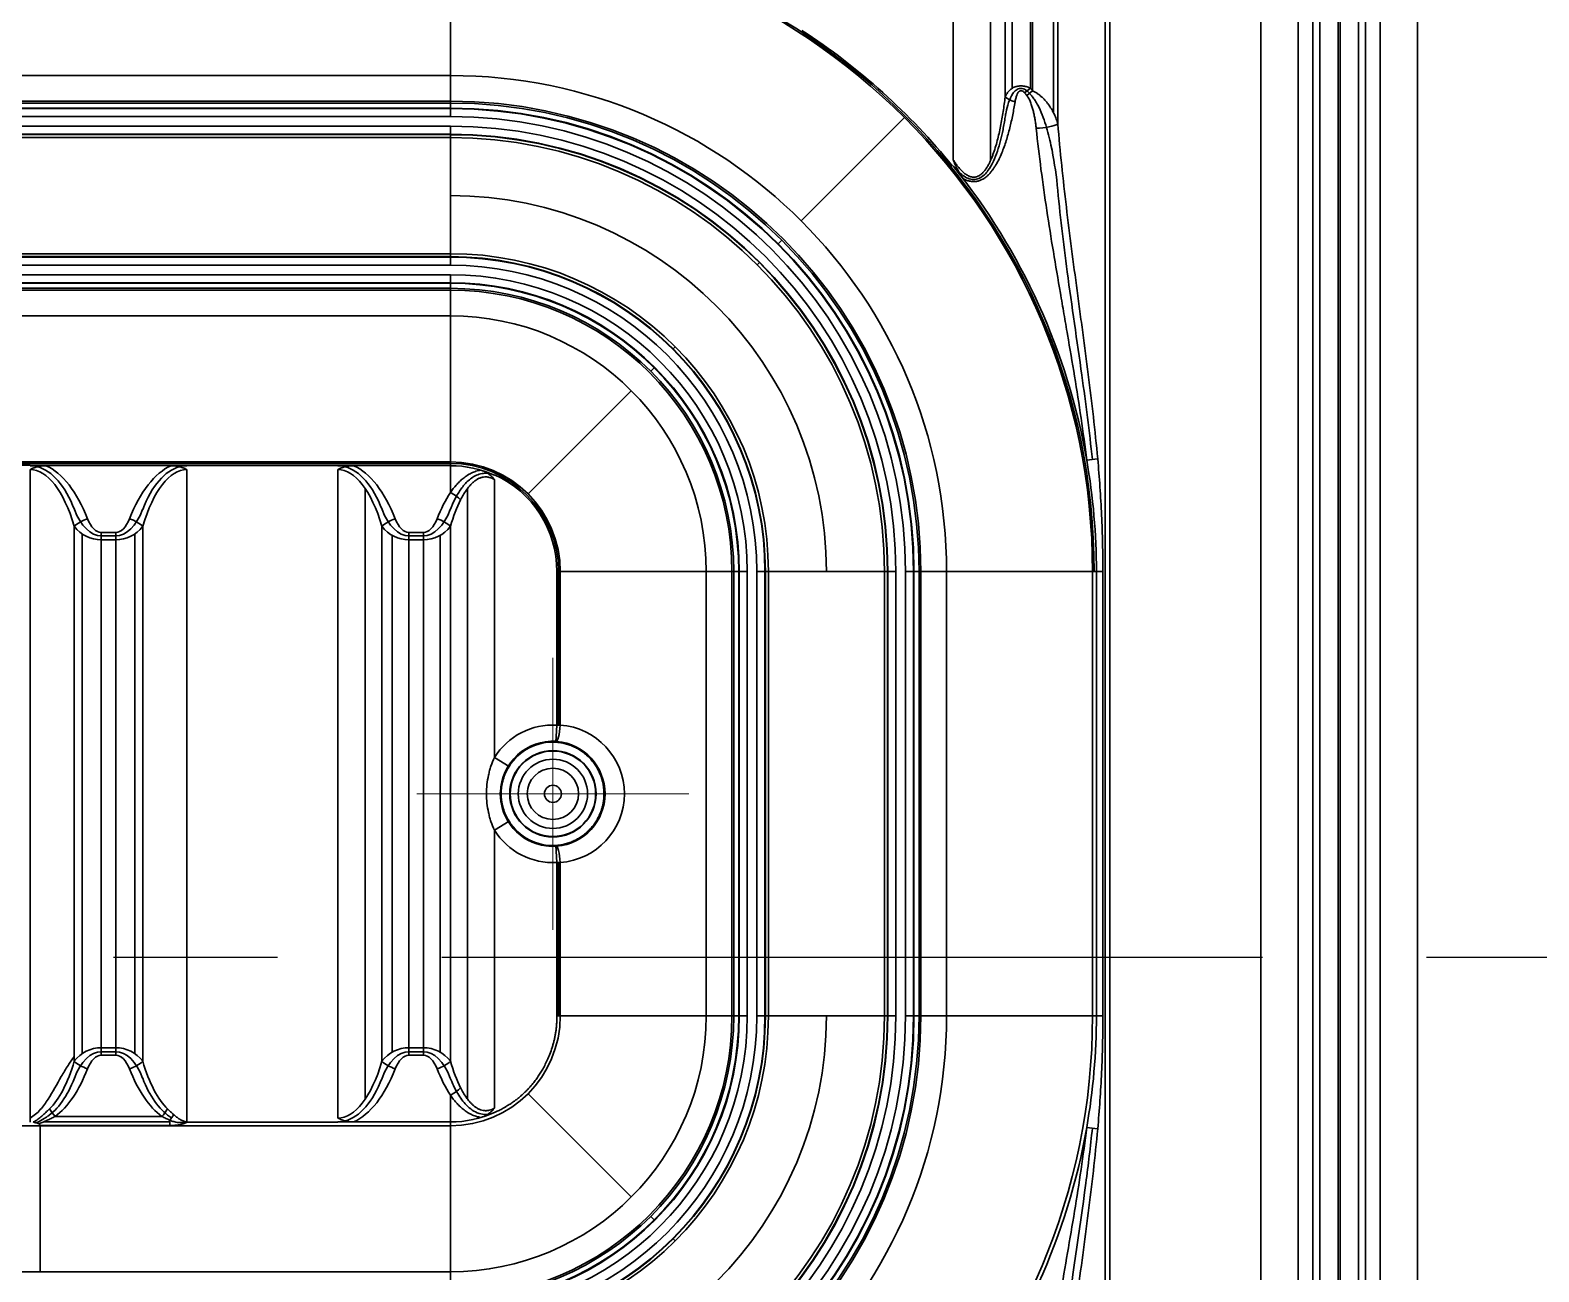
# Model space of a CAD drawing. Header units: millimetres. Extents: x -65 to 964, y 107 to 564.
# Drawn here: x 220 to 308.7, y 355.6 to 428.6 of the extents above; entities that cross this region are included whole.
import ezdxf

# ---------------------------------------------------------------- set-up
doc = ezdxf.new("R2010")
doc.units = ezdxf.units.MM
doc.linetypes.add('CENTER', pattern=[50.8, 31.75, -6.35, 6.35, -6.35])
doc.layers.add('1', color=7, linetype='Continuous', true_color=0xffffff)
doc.layers.add('10', color=7, linetype='Continuous', true_color=0xffffff)

msp = doc.modelspace()

# ---------------------------------------------------------------- linework, layer by layer
at = {"layer": '1', "color": 1, "linetype": 'CENTER', "lineweight": 18}
for p, q in [((250.701, 375.731), (250.701, 391.731)), ((242.701, 383.731), (258.701, 383.731))]:
    msp.add_line(p, q, dxfattribs=at)
at = {"layer": '1', "color": 1, "linetype": 'CENTER', "ltscale": 1.52}
msp.add_line((-64.699, 374.131), (405.301, 374.131), dxfattribs=at)
at = {"layer": '10', "color": 7, "linetype": 'Continuous', "lineweight": 35}
for p, q in [((274.235, 421.019), (274.235, 467.649)), ((276.437, 420.977), (276.437, 467.649)), ((277.292, 424.71), (277.292, 467.649)), ((277.706, 467.649), (277.706, 425.222)), ((278.774, 425.23), (278.774, 467.649)), ((278.908, 467.649), (278.908, 425.069)), ((280.144, 467.649), (280.144, 423.766)), ((280.39, 467.649), (280.39, 423.13)), ((283.169, 321.924), (283.169, 467.649)), ((283.447, 321.924), (283.447, 467.649)), ((292.325, 467.649), (292.325, 321.858)), ((294.527, 325.813), (294.527, 467.649)), ((295.382, 467.649), (295.382, 326.24)), ((295.796, 467.649), (295.796, 326.276)), ((296.864, 326.312), (296.864, 467.649)), ((296.998, 467.649), (296.998, 326.312)), ((298.066, 326.276), (298.066, 467.649)), ((298.48, 467.649), (298.48, 326.24)), ((299.334, 467.649), (299.334, 325.813)), ((301.537, 321.858), (301.537, 467.649)), ((244.671, 434.555), (244.671, 425.971)), ((244.671, 425.971), (95.931, 425.971)), ((244.671, 425.971), (244.671, 424.354)), ((278.437, 424.949), (278.774, 425.23)), ((278.57, 424.79), (278.908, 425.069)), ((95.931, 424.461), (244.671, 424.461)), ((95.931, 424.354), (244.671, 424.354)), ((244.671, 424.058), (95.931, 424.058)), ((244.671, 424.025), (95.931, 424.025)), ((244.671, 424.354), (244.671, 424.058)), ((244.671, 424.058), (244.671, 423.557)), ((95.931, 423.557), (244.671, 423.557)), ((265.3, 417.426), (271.37, 423.496)), ((244.671, 422.995), (95.931, 422.995)), ((95.931, 422.518), (244.671, 422.518)), ((95.931, 422.493), (244.671, 422.493)), ((244.671, 422.319), (95.931, 422.319)), ((244.671, 422.995), (244.671, 422.493)), ((244.671, 422.493), (244.671, 422.319)), ((244.671, 422.319), (244.671, 415.494)), ((264.157, 416.283), (263.947, 416.073)), ((95.931, 415.494), (244.671, 415.494)), ((244.671, 415.32), (95.931, 415.32)), ((244.671, 415.295), (95.931, 415.295)), ((244.671, 415.494), (244.671, 415.32)), ((244.671, 415.32), (244.671, 414.818)), ((95.931, 414.818), (244.671, 414.818)), ((262.841, 414.966), (262.718, 414.843)), ((244.671, 414.256), (95.931, 414.256)), ((95.931, 413.788), (244.671, 413.788)), ((95.931, 413.755), (244.671, 413.755)), ((244.671, 413.459), (173.239, 413.459)), ((244.671, 414.256), (244.671, 413.755)), ((244.671, 413.755), (244.671, 413.459)), ((244.671, 413.459), (244.671, 411.842)), ((173.368, 413.351), (244.671, 413.351)), ((173.437, 411.842), (244.671, 411.842)), ((244.671, 411.842), (244.671, 403.258)), ((257.769, 409.895), (257.892, 410.018)), ((256.453, 408.579), (256.662, 408.788)), ((255.309, 407.435), (249.239, 401.365)), ((244.671, 403.258), (176.73, 403.258)), ((176.73, 403.162), (244.671, 403.162)), ((211.087, 403.064), (219.965, 403.064)), ((219.965, 403.029), (229.179, 403.029)), ((219.965, 403.027), (220.894, 403.027)), ((219.965, 402.797), (219.965, 364.42)), ((228.248, 403.027), (229.177, 403.027)), ((229.177, 364.43), (229.177, 402.797)), ((238.055, 403.029), (244.671, 403.029)), ((238.055, 403.027), (238.984, 403.027)), ((238.055, 402.797), (238.055, 364.666)), ((244.671, 403.258), (244.671, 403.029)), ((244.671, 403.029), (244.671, 401.455)), ((247.267, 402.206), (247.267, 385.87)), ((239.653, 365.761), (239.653, 401.701)), ((245.669, 401.674), (245.669, 365.789)), ((222.558, 368.002), (222.558, 399.461)), ((226.583, 399.461), (226.583, 368.002)), ((240.648, 368.002), (240.648, 399.461)), ((244.673, 399.461), (244.673, 368.002)), ((223.015, 399.023), (223.015, 368.439)), ((224.146, 399.104), (224.146, 398.665)), ((224.146, 399.104), (224.995, 399.104)), ((224.995, 398.896), (224.146, 398.896)), ((224.995, 398.665), (224.146, 398.665)), ((224.146, 398.665), (224.146, 368.798)), ((224.995, 399.104), (224.995, 398.665)), ((224.995, 368.798), (224.995, 398.665)), ((226.126, 368.439), (226.126, 399.023)), ((241.258, 368.536), (241.258, 398.927)), ((242.236, 399.104), (243.085, 399.104)), ((242.236, 399.104), (242.236, 398.665)), ((243.085, 398.896), (242.236, 398.896)), ((242.236, 398.665), (242.236, 368.798)), ((243.085, 398.665), (242.236, 398.665)), ((243.085, 399.104), (243.085, 398.665)), ((243.085, 368.798), (243.085, 398.665)), ((244.063, 398.927), (244.063, 368.536)), ((250.938, 396.796), (250.938, 387.77)), ((250.938, 396.796), (251.132, 396.796)), ((251.036, 396.796), (251.036, 387.77)), ((251.132, 396.796), (259.716, 396.796)), ((251.132, 387.77), (251.132, 396.796)), ((259.716, 396.796), (261.333, 396.796)), ((259.716, 396.796), (259.716, 370.666)), ((261.226, 370.666), (261.226, 396.796)), ((261.333, 396.796), (261.629, 396.796)), ((261.333, 370.666), (261.333, 396.796)), ((261.629, 396.796), (262.13, 396.796)), ((261.629, 396.796), (261.629, 370.666)), ((261.662, 396.796), (261.662, 370.666)), ((262.13, 370.666), (262.13, 396.796)), ((262.693, 396.796), (262.693, 370.666)), ((262.693, 396.796), (263.194, 396.796)), ((263.169, 370.666), (263.169, 396.796)), ((263.194, 396.796), (263.368, 396.796)), ((263.194, 370.666), (263.194, 396.796)), ((263.368, 396.796), (270.193, 396.796)), ((263.368, 396.796), (263.368, 370.666)), ((270.193, 396.796), (270.367, 396.796)), ((270.193, 370.666), (270.193, 396.796)), ((270.367, 396.796), (270.869, 396.796)), ((270.367, 396.796), (270.367, 370.666)), ((270.392, 396.796), (270.392, 370.666)), ((270.869, 370.666), (270.869, 396.796)), ((271.431, 396.796), (271.932, 396.796)), ((271.431, 396.796), (271.431, 370.666)), ((271.899, 370.666), (271.899, 396.796)), ((271.932, 370.666), (271.932, 396.796)), ((271.932, 396.796), (272.228, 396.796)), ((272.228, 396.796), (272.228, 370.666)), ((272.228, 396.796), (273.845, 396.796)), ((272.336, 396.796), (272.336, 370.666)), ((273.845, 396.796), (282.429, 396.796)), ((273.845, 370.666), (273.845, 396.796)), ((282.429, 396.796), (282.429, 370.666)), ((282.429, 396.796), (282.658, 396.796)), ((282.658, 370.666), (282.658, 396.796)), ((282.658, 396.796), (283.038, 396.796)), ((283.038, 396.796), (283.038, 370.666)), ((250.938, 387.77), (250.879, 386.768)), ((251.132, 387.77), (250.938, 387.77)), ((248.119, 385.34), (247.267, 385.87)), ((248.119, 382.123), (247.267, 381.592)), ((247.267, 365.257), (247.267, 381.592)), ((250.879, 380.695), (250.938, 379.693)), ((250.938, 379.693), (251.132, 379.693)), ((250.938, 379.693), (250.938, 370.666)), ((251.036, 379.693), (251.036, 370.666)), ((251.132, 370.666), (251.132, 379.693)), ((251.132, 370.666), (250.938, 370.666)), ((259.716, 370.666), (251.132, 370.666)), ((261.333, 370.666), (259.716, 370.666)), ((261.629, 370.666), (261.333, 370.666)), ((262.13, 370.666), (261.629, 370.666)), ((263.194, 370.666), (262.693, 370.666)), ((263.368, 370.666), (263.194, 370.666)), ((270.193, 370.666), (263.368, 370.666)), ((270.367, 370.666), (270.193, 370.666)), ((270.869, 370.666), (270.367, 370.666)), ((271.932, 370.666), (271.431, 370.666)), ((272.228, 370.666), (271.932, 370.666)), ((273.845, 370.666), (272.228, 370.666)), ((282.429, 370.666), (273.845, 370.666)), ((282.658, 370.666), (282.429, 370.666)), ((282.658, 370.666), (283.038, 370.666)), ((224.146, 368.798), (224.146, 368.359)), ((224.995, 368.798), (224.146, 368.798)), ((224.146, 368.567), (224.995, 368.567)), ((224.995, 368.359), (224.146, 368.359)), ((224.995, 368.798), (224.995, 368.359)), ((242.236, 368.798), (243.085, 368.798)), ((242.236, 368.798), (242.236, 368.359)), ((242.236, 368.567), (243.085, 368.567)), ((243.085, 368.359), (242.236, 368.359)), ((243.085, 368.798), (243.085, 368.359)), ((244.671, 366.008), (244.671, 364.434)), ((255.309, 360.028), (249.239, 366.098)), ((221.436, 364.758), (227.705, 364.758)), ((228.167, 364.226), (220.551, 364.226)), ((220.749, 364.434), (228.167, 364.434)), ((227.598, 364.205), (227.666, 364.226)), ((228.167, 364.535), (228.167, 364.226)), ((230.979, 364.205), (244.671, 364.205)), ((244.671, 364.434), (238.053, 364.434)), ((238.984, 364.435), (238.055, 364.435)), ((244.671, 364.434), (244.671, 364.205)), ((244.671, 364.205), (244.671, 355.621)), ((256.662, 358.675), (256.453, 358.884)), ((257.769, 357.568), (257.892, 357.445)), ((244.671, 355.621), (220.551, 355.621)), ((244.671, 355.621), (244.671, 354.004))]:
    msp.add_line(p, q, dxfattribs=at)
for radius in [2.537, 2.512, 2.036, 1.508, 0.502]:
    msp.add_circle((250.701, 383.731), radius, dxfattribs=at)
for centre, radius, start, end in [((244.671, 396.796), 37.855, 0, 90), ((244.671, 396.796), 37.759, 360, 90), ((244.671, 396.796), 37.953, 38.91188, 56.9901), ((244.671, 396.796), 29.175, 0, 90), ((244.671, 396.796), 43.963, 39.54942, 39.81998), ((244.671, 396.796), 44.402, 39.54942, 39.81998), ((244.671, 396.796), 27.665, 0, 90), ((244.671, 396.796), 27.558, 360, 90), ((244.671, 396.796), 27.261, 0, 90), ((244.671, 396.796), 27.229, 0, 90), ((244.671, 396.796), 44.171, 39.20057, 39.47441), ((244.671, 396.796), 26.76, 0, 90), ((244.671, 396.796), 26.198, 0, 90), ((244.671, 396.796), 25.721, 0, 90), ((244.671, 396.796), 25.696, 360, 90), ((244.671, 396.796), 25.522, 360, 90), ((244.671, 396.796), 37.988, 9.93663, 38.90202), ((244.671, 396.796), 37.989, 37.48387, 38.90202), ((244.671, 396.796), 22.11, 0, 90), ((244.671, 396.796), 18.698, 360, 90), ((244.671, 396.796), 18.524, 360, 90), ((244.671, 396.796), 18.499, 0, 90), ((244.671, 396.796), 18.022, 0, 90), ((244.671, 396.796), 17.46, 0, 90), ((244.671, 396.796), 16.991, 0, 90), ((244.671, 396.796), 16.959, 360, 90), ((244.671, 396.796), 16.662, 360, 90), ((244.671, 396.796), 16.555, 0, 90), ((244.671, 396.796), 15.045, 360, 90), ((244.671, 396.796), 6.461, 360, 90), ((244.671, 396.796), 6.365, 0, 90), ((244.671, 396.796), 6.232, 65.45047, 90), ((244.671, 396.796), 6.231, 65.45047, 73.27562), ((244.671, 396.796), 37.988, 360, 9.93663), ((244.671, 396.796), 6.267, 0, 65.45047), ((250.701, 383.731), 4.046, 86.63825, 148.08007), ((250.701, 383.731), 3.092, 86.63825, 178.17796), ((250.701, 383.731), 3.042, 86.63825, 148.08007), ((250.701, 383.731), 3.092, 189.51877, 273.36175), ((250.701, 383.731), 4.046, 211.91993, 273.36175), ((250.701, 383.731), 3.042, 211.91993, 273.36175), ((244.671, 370.666), 16.555, 270, 0), ((244.671, 370.666), 16.991, 270, 0), ((244.671, 370.666), 18.499, 270, 0), ((244.671, 370.666), 22.11, 270, 0), ((244.671, 370.666), 25.721, 270, 0), ((244.671, 370.666), 27.229, 270, 0), ((244.671, 370.666), 27.665, 270, 0), ((244.671, 370.666), 17.46, 270, 0), ((244.671, 370.666), 26.76, 270, 360), ((244.671, 370.666), 18.022, 270, 0), ((244.671, 370.666), 26.198, 270, 0), ((244.671, 370.666), 18.524, 270, 0), ((244.671, 370.666), 25.696, 270, 0), ((244.671, 370.666), 16.959, 270, 0), ((244.671, 370.666), 27.261, 270, 0), ((244.671, 370.666), 27.558, 270, 360), ((244.671, 370.666), 16.662, 270, 0), ((244.671, 370.666), 25.522, 270, 0), ((244.671, 370.666), 18.698, 270, 360), ((244.671, 370.666), 29.175, 270, 0), ((244.671, 370.666), 15.045, 270, 0), ((244.671, 370.666), 6.461, 270, 0), ((244.671, 370.666), 37.759, 270, 360), ((244.671, 370.666), 37.988, 350.06337, 0), ((244.671, 370.666), 6.232, 270, 294.58714), ((244.671, 370.666), 6.231, 286.72438, 294.58714), ((244.671, 370.666), 37.988, 321.10743, 350.06337)]:
    msp.add_arc(centre, radius, start, end, dxfattribs=at)
for centre, major_axis, ratio, start_param, end_param in [((278.213, 424.71), (0.988, -0.154), 0.343691, 3.567238, 4.418408), ((279.468, 423.13), (-0.994, -0.106), 0.243921, 1.185767, 2.730259), ((219.965, 393.946), (0, 8.85), 0.37474, 5.385112, 6.283185), ((219.965, 396.228), (0, 6.8), 0.487733, 5.38361, 6.150892), ((219.965, 394.385), (0, 8.85), 0.487733, 5.385112, 6.066213), ((229.177, 394.385), (0, 8.85), 0.487733, 0.216972, 0.898073), ((229.177, 396.228), (0, 6.8), 0.487733, 0.132278, 0.900066), ((229.177, 393.946), (0, 8.85), 0.37474, 0, 0.898073), ((238.055, 393.946), (0, 8.85), 0.37474, 5.385112, 6.283185), ((238.055, 396.228), (0, 6.8), 0.487733, 5.38361, 6.150892), ((238.055, 394.385), (0, 8.85), 0.487733, 5.385112, 6.066213), ((282.52, 403.427), (-0.993, -0.119), 0.026217, 1.117716, 1.785542), ((247.267, 394.385), (0, 8.85), 0.487733, 0.645316, 0.898073), ((244.671, 401.017), (-0.839, 0.544), 0.378828, 4.183266, 4.953058), ((247.267, 393.946), (0, 8.85), 0.37474, 0.645316, 0.898073), ((224.146, 403.058), (0, 4.162), 0.487733, 2.245974, 3.141593), ((224.995, 403.058), (0, 4.162), 0.487733, 3.141593, 4.036411), ((242.236, 403.058), (0, 4.162), 0.487733, 2.245974, 3.141593), ((243.085, 403.058), (0, 4.162), 0.487733, 3.141593, 4.036411), ((247.267, 396.228), (0, 6.8), 0.487733, 0.879795, 0.900065), ((223.341, 399.461), (0.932, 0.362), 0.413857, 1.411347, 2.387692), ((224.146, 400.777), (0, 2.112), 0.961259, 2.243519, 3.141593), ((224.146, 401.215), (0, 2.112), 0.487733, 2.243519, 3.141593), ((224.995, 401.215), (0, 2.112), 0.487733, 3.141593, 4.039666), ((224.995, 400.777), (0, 2.112), 0.961259, 3.141593, 4.039666), ((225.801, 399.461), (-0.932, 0.362), 0.413857, 3.895494, 4.871838), ((241.431, 399.461), (0.932, 0.362), 0.413857, 1.411347, 2.387692), ((242.236, 400.777), (0, 2.112), 0.961259, 2.243519, 3.141593), ((242.236, 401.215), (0, 2.112), 0.487733, 2.243519, 3.141593), ((243.085, 401.215), (0, 2.112), 0.487733, 3.141593, 4.039666), ((243.085, 400.777), (0, 2.112), 0.961259, 3.141593, 4.039666), ((243.891, 399.461), (-0.932, 0.362), 0.413857, 3.895494, 4.871838), ((250.938, 387.77), (-0.069, -1.003), 0.192539, 0.053359, 1.584094), ((250.853, 383.731), (-4.048, 0), 0.999947, 1.639757, 4.643429), ((250.669, 383.731), (-3.096, 0), 0.999947, 1.656534, 4.626651), ((250.938, 379.693), (-0.069, 1.003), 0.192539, 4.699092, 6.229826), ((224.146, 366.686), (0, 2.112), 0.961259, 0, 0.898073), ((224.146, 364.405), (0, 4.162), 0.487733, 0, 0.895619), ((224.146, 366.247), (0, 2.112), 0.487733, 0, 0.898073), ((224.995, 366.686), (0, 2.112), 0.961259, 5.385112, 6.283185), ((224.995, 364.405), (0, 4.162), 0.487733, 5.388367, 6.283185), ((224.995, 366.247), (0, 2.112), 0.487733, 5.385112, 6.283185), ((242.236, 366.686), (0, 2.112), 0.961259, 0, 0.898073), ((242.236, 364.405), (0, 4.162), 0.487733, 0, 0.895619), ((242.236, 366.247), (0, 2.112), 0.487733, 0, 0.898073), ((243.085, 366.686), (0, 2.112), 0.961259, 5.385112, 6.283185), ((243.085, 364.405), (0, 4.162), 0.487733, 5.388367, 6.283185), ((243.085, 366.247), (0, 2.112), 0.487733, 5.385112, 6.283185), ((219.965, 373.516), (0, 8.85), 0.37474, 3.489567, 4.039666), ((219.965, 373.078), (0, 8.85), 0.487733, 3.489567, 4.039666), ((223.341, 368.002), (-0.932, 0.362), 0.413857, 0.753901, 1.730245), ((225.801, 368.002), (0.932, 0.362), 0.413857, 4.55294, 5.529284), ((229.177, 373.078), (0, 8.85), 0.487733, 2.243519, 2.793618), ((229.177, 373.516), (0, 8.85), 0.37474, 2.243519, 2.793618), ((238.055, 373.516), (0, 8.85), 0.37474, 3.141593, 4.039666), ((238.055, 373.078), (0, 8.85), 0.487733, 3.358565, 4.039666), ((241.431, 368.002), (-0.932, 0.362), 0.413857, 0.753901, 1.730245), ((243.891, 368.002), (0.932, 0.362), 0.413857, 4.55294, 5.529284), ((247.267, 373.078), (0, 8.85), 0.487733, 2.243519, 2.496277), ((247.267, 373.516), (0, 8.85), 0.37474, 2.243519, 2.496277), ((219.965, 371.235), (0, 6.8), 0.487733, 3.45058, 4.041168), ((229.177, 371.235), (0, 6.8), 0.487733, 2.241527, 2.830555), ((238.055, 371.235), (0, 6.8), 0.487733, 3.273871, 4.041168), ((247.267, 371.235), (0, 6.8), 0.487731, 2.241518, 2.255049), ((244.671, 366.446), (0.839, 0.544), 0.378828, 4.47172, 5.241512), ((221.436, 365.197), (-0.597, 0.802), 0.279466, 1.365871, 1.930242), ((227.705, 365.197), (0.597, 0.802), 0.279466, 4.352944, 4.917315), ((228.167, 364.862), (0.571, 0.821), 0.193774, 4.440834, 4.846436), ((282.52, 364.036), (-0.993, 0.119), 0.026217, 4.497643, 5.165469)]:
    msp.add_ellipse(centre, major_axis=major_axis, ratio=ratio, start_param=start_param, end_param=end_param, dxfattribs=at)
for points, knots in [([(277.292, 424.71), (277.316, 424.77), (277.345, 424.828), (277.411, 424.937), (277.448, 424.99), (277.512, 425.063), (277.535, 425.087), (277.584, 425.132), (277.61, 425.154), (277.692, 425.216), (277.751, 425.252), (277.835, 425.288), (277.852, 425.295), (277.886, 425.308), (277.904, 425.314), (277.958, 425.33), (277.995, 425.339), (278.072, 425.353), (278.112, 425.357), (278.192, 425.362), (278.234, 425.362), (278.296, 425.358), (278.317, 425.357), (278.359, 425.352), (278.38, 425.349), (278.422, 425.342), (278.443, 425.338), (278.485, 425.329), (278.506, 425.324), (278.569, 425.308), (278.611, 425.295), (278.693, 425.265), (278.734, 425.248), (278.774, 425.23)], [0, 0, 0, 0, 0.125, 0.125, 0.25, 0.25, 0.3125, 0.3125, 0.375, 0.375, 0.5, 0.5, 0.53125, 0.53125, 0.5625, 0.5625, 0.625, 0.625, 0.6875, 0.6875, 0.75, 0.75, 0.78125, 0.78125, 0.8125, 0.8125, 0.84375, 0.84375, 0.875, 0.875, 0.9375, 0.9375, 1, 1, 1, 1]), ([(277.297, 423.53), (277.312, 423.623), (277.329, 423.716), (277.386, 424.001), (277.433, 424.191), (277.557, 424.561), (277.633, 424.744), (277.796, 424.985), (277.858, 425.058), (278.013, 425.175), (278.106, 425.215), (278.305, 425.219), (278.409, 425.181), (278.587, 425.067), (278.665, 424.993), (278.746, 424.901), (278.756, 424.889), (278.766, 424.877)], [0, 0, 0, 0, 0.104429, 0.104429, 0.324253, 0.324253, 0.544077, 0.544077, 0.653989, 0.653989, 0.763901, 0.763901, 0.873813, 0.873813, 0.983725, 0.983725, 1, 1, 1, 1]), ([(278.437, 424.949), (278.422, 424.967), (278.406, 424.985), (278.372, 425.017), (278.354, 425.031), (278.325, 425.05), (278.315, 425.055), (278.294, 425.065), (278.284, 425.069), (278.262, 425.075), (278.251, 425.077), (278.229, 425.079), (278.218, 425.079), (278.202, 425.077), (278.197, 425.076), (278.186, 425.073), (278.171, 425.069), (278.157, 425.063), (278.138, 425.052), (278.13, 425.047), (278.113, 425.034), (278.105, 425.027), (278.09, 425.013), (278.083, 425.005), (278.069, 424.989), (278.063, 424.981), (278.044, 424.955), (278.033, 424.937), (278.013, 424.901), (278.003, 424.882), (277.986, 424.843), (277.977, 424.823), (277.955, 424.764), (277.942, 424.723), (277.919, 424.641), (277.909, 424.6), (277.891, 424.515), (277.883, 424.473), (277.876, 424.43)], [0, 0, 0, 0, 0.0625, 0.0625, 0.125, 0.125, 0.15625, 0.15625, 0.1875, 0.1875, 0.21875, 0.21875, 0.25, 0.25, 0.265625, 0.265625, 0.28125, 0.3125, 0.3125, 0.34375, 0.34375, 0.375, 0.375, 0.40625, 0.40625, 0.4375, 0.4375, 0.5, 0.5, 0.5625, 0.5625, 0.625, 0.625, 0.75, 0.75, 0.875, 0.875, 1, 1, 1, 1]), ([(278.908, 425.069), (278.96, 425.045), (279.011, 425.018), (279.109, 424.962), (279.156, 424.932), (279.248, 424.868), (279.293, 424.835), (279.358, 424.783), (279.379, 424.765), (279.421, 424.729), (279.442, 424.71), (279.543, 424.617), (279.618, 424.539), (279.723, 424.418), (279.756, 424.376), (279.821, 424.293), (279.852, 424.251), (279.942, 424.122), (279.997, 424.035), (280.098, 423.859), (280.144, 423.769), (280.207, 423.634), (280.227, 423.589), (280.265, 423.498), (280.283, 423.452), (280.334, 423.314), (280.364, 423.222), (280.39, 423.13)], [0, 0, 0, 0, 0.0625, 0.0625, 0.125, 0.125, 0.1875, 0.1875, 0.21875, 0.21875, 0.25, 0.25, 0.375, 0.375, 0.4375, 0.4375, 0.5, 0.5, 0.625, 0.625, 0.75, 0.75, 0.8125, 0.8125, 0.875, 0.875, 1, 1, 1, 1]), ([(274.235, 421.019), (274.275, 420.954), (274.317, 420.891), (274.404, 420.765), (274.448, 420.703), (274.541, 420.583), (274.59, 420.524), (274.666, 420.439), (274.692, 420.411), (274.745, 420.356), (274.772, 420.33), (274.855, 420.253), (274.913, 420.205), (275.005, 420.141), (275.037, 420.121), (275.086, 420.093), (275.103, 420.084), (275.136, 420.068), (275.153, 420.06), (275.204, 420.039), (275.238, 420.027), (275.291, 420.013), (275.309, 420.009), (275.345, 420.002), (275.363, 419.999), (275.417, 419.994), (275.47, 419.993), (275.523, 419.999), (275.558, 420.005), (275.575, 420.009), (275.61, 420.018), (275.627, 420.023), (275.66, 420.034), (275.677, 420.041), (275.725, 420.062), (275.756, 420.078), (275.815, 420.115), (275.844, 420.135), (275.885, 420.167), (275.898, 420.178), (275.925, 420.201), (275.938, 420.213), (276.002, 420.274), (276.048, 420.327), (276.134, 420.437), (276.174, 420.494), (276.25, 420.613), (276.285, 420.674), (276.335, 420.768), (276.352, 420.799), (276.384, 420.863), (276.399, 420.896), (276.444, 420.993), (276.473, 421.058), (276.527, 421.19), (276.553, 421.257), (276.627, 421.457), (276.673, 421.593), (276.757, 421.866), (276.795, 422.004), (276.868, 422.282), (276.902, 422.422), (276.966, 422.704), (276.996, 422.845), (277.052, 423.13), (277.079, 423.272), (277.128, 423.558), (277.152, 423.702), (277.218, 424.133), (277.257, 424.421), (277.292, 424.71)], [0, 0, 0, 0, 0.03125, 0.03125, 0.0625, 0.0625, 0.09375, 0.09375, 0.109375, 0.109375, 0.125, 0.125, 0.15625, 0.15625, 0.171875, 0.171875, 0.179688, 0.179688, 0.1875, 0.1875, 0.203125, 0.203125, 0.210938, 0.210938, 0.21875, 0.21875, 0.234375, 0.242188, 0.242188, 0.25, 0.25, 0.257813, 0.257813, 0.265625, 0.265625, 0.28125, 0.28125, 0.296875, 0.296875, 0.304688, 0.304688, 0.3125, 0.3125, 0.34375, 0.34375, 0.375, 0.375, 0.40625, 0.40625, 0.421875, 0.421875, 0.4375, 0.4375, 0.46875, 0.46875, 0.5, 0.5, 0.5625, 0.5625, 0.625, 0.625, 0.6875, 0.6875, 0.75, 0.75, 0.8125, 0.8125, 0.875, 0.875, 1, 1, 1, 1]), ([(277.876, 424.43), (277.834, 424.17), (277.788, 423.911), (277.685, 423.397), (277.629, 423.143), (277.503, 422.638), (277.433, 422.388), (277.317, 422.019), (277.276, 421.897), (277.189, 421.654), (277.142, 421.534), (277.044, 421.296), (276.992, 421.178), (276.879, 420.947), (276.819, 420.832), (276.736, 420.693), (276.719, 420.665), (276.685, 420.609), (276.667, 420.582), (276.613, 420.5), (276.576, 420.447), (276.498, 420.344), (276.458, 420.294), (276.373, 420.197), (276.329, 420.151), (276.236, 420.062), (276.188, 420.02), (276.11, 419.962), (276.084, 419.943), (276.03, 419.907), (276.002, 419.89), (275.917, 419.843), (275.859, 419.815), (275.766, 419.782), (275.734, 419.772), (275.671, 419.756), (275.574, 419.736), (275.475, 419.731), (275.391, 419.734), (275.374, 419.735), (275.34, 419.738), (275.323, 419.74), (275.272, 419.747), (275.239, 419.753), (275.138, 419.776), (275.072, 419.797), (274.991, 419.829), (274.975, 419.836), (274.942, 419.85), (274.894, 419.872), (274.847, 419.897), (274.816, 419.914)], [0, 0, 0, 0, 0.125, 0.125, 0.25, 0.25, 0.375, 0.375, 0.4375, 0.4375, 0.5, 0.5, 0.5625, 0.5625, 0.625, 0.625, 0.640625, 0.640625, 0.65625, 0.65625, 0.6875, 0.6875, 0.71875, 0.71875, 0.75, 0.75, 0.78125, 0.78125, 0.796875, 0.796875, 0.8125, 0.8125, 0.84375, 0.84375, 0.859375, 0.859375, 0.875, 0.90625, 0.90625, 0.914063, 0.914063, 0.921875, 0.921875, 0.9375, 0.9375, 0.96875, 0.96875, 0.976562, 0.976562, 0.984375, 1, 1, 1, 1]), ([(279.118, 422.865), (279.11, 422.948), (279.1, 423.031), (279.078, 423.196), (279.066, 423.279), (279.039, 423.444), (279.024, 423.526), (278.991, 423.69), (278.973, 423.771), (278.934, 423.934), (278.912, 424.015), (278.864, 424.176), (278.838, 424.256), (278.793, 424.376), (278.777, 424.415), (278.744, 424.494), (278.726, 424.533), (278.687, 424.61), (278.667, 424.647), (278.633, 424.702), (278.621, 424.72), (278.597, 424.755), (278.584, 424.773), (278.57, 424.79)], [0, 0, 0, 0, 0.125, 0.125, 0.25, 0.25, 0.375, 0.375, 0.5, 0.5, 0.625, 0.625, 0.75, 0.75, 0.8125, 0.8125, 0.875, 0.875, 0.9375, 0.9375, 0.96875, 0.96875, 1, 1, 1, 1]), ([(278.9, 424.714), (278.957, 424.645), (279.009, 424.572), (279.114, 424.41), (279.166, 424.319), (279.312, 424.042), (279.396, 423.851), (279.548, 423.461), (279.616, 423.265), (279.801, 422.674), (279.901, 422.275), (280.155, 421.102), (280.27, 420.32), (280.356, 419.532)], [0, 0, 0, 0, 0.047923, 0.047923, 0.104972, 0.104972, 0.219069, 0.219069, 0.333167, 0.333167, 0.561362, 0.561362, 1, 1, 1, 1]), ([(277.297, 423.53), (277.259, 423.281), (277.216, 423.034), (277.08, 422.359), (276.976, 421.937), (276.768, 421.323), (276.69, 421.121), (276.509, 420.734), (276.406, 420.547), (276.216, 420.292), (276.148, 420.212), (275.994, 420.068), (275.909, 420.004), (275.723, 419.907), (275.62, 419.874), (275.405, 419.854), (275.293, 419.867), (274.97, 419.966), (274.774, 420.103), (274.594, 420.266), (274.585, 420.274), (274.576, 420.282)], [0, 0, 0, 0, 0.140041, 0.140041, 0.383945, 0.383945, 0.505897, 0.505897, 0.627849, 0.627849, 0.688825, 0.688825, 0.749801, 0.749801, 0.810777, 0.810777, 0.871753, 0.871753, 0.993705, 0.993705, 1, 1, 1, 1]), ([(282.089, 403.352), (281.99, 404.178), (281.878, 405.001), (281.637, 406.645), (281.507, 407.465), (281.239, 409.102), (281.1, 409.919), (280.925, 410.939), (280.89, 411.143), (280.819, 411.551), (280.784, 411.755), (280.678, 412.366), (280.608, 412.773), (280.398, 413.993), (280.26, 414.804), (279.993, 416.423), (279.863, 417.23), (279.62, 418.844), (279.505, 419.649), (279.295, 421.258), (279.2, 422.062), (279.118, 422.865)], [0, 0, 0, 0, 0.125, 0.125, 0.25, 0.25, 0.375, 0.375, 0.40625, 0.40625, 0.4375, 0.4375, 0.5, 0.5, 0.625, 0.625, 0.75, 0.75, 0.875, 0.875, 1, 1, 1, 1]), ([(280.39, 423.13), (280.456, 422.315), (280.533, 421.499), (280.702, 419.868), (280.794, 419.052), (280.989, 417.417), (281.092, 416.6), (281.304, 414.962), (281.413, 414.142), (281.579, 412.911), (281.634, 412.5), (281.745, 411.678), (281.8, 411.267), (281.965, 410.033), (282.074, 409.21), (282.283, 407.561), (282.384, 406.736), (282.572, 405.083), (282.658, 404.256), (282.735, 403.427)], [0, 0, 0, 0, 0.125, 0.125, 0.25, 0.25, 0.375, 0.375, 0.5, 0.5, 0.5625, 0.5625, 0.625, 0.625, 0.75, 0.75, 0.875, 0.875, 1, 1, 1, 1]), ([(274.816, 419.914), (274.752, 419.997), (274.694, 420.084), (274.586, 420.262), (274.536, 420.353), (274.441, 420.54), (274.397, 420.634), (274.334, 420.778), (274.313, 420.826), (274.283, 420.898), (274.273, 420.922), (274.254, 420.971), (274.244, 420.995), (274.235, 421.019)], [0, 0, 0, 0, 0.25, 0.25, 0.5, 0.5, 0.75, 0.75, 0.875, 0.875, 0.9375, 0.9375, 1, 1, 1, 1]), ([(282.422, 403.389), (282.249, 405.047), (282.031, 406.697), (281.517, 410.378), (281.214, 412.407), (280.714, 416.134), (280.507, 417.833), (280.358, 419.532)], [0, 0, 0, 0, 0.304585, 0.304585, 0.682106, 0.682106, 1, 1, 1, 1]), ([(219.965, 402.797), (219.969, 402.799), (219.973, 402.801), (219.982, 402.806), (219.996, 402.813), (220.027, 402.83), (220.091, 402.861), (220.147, 402.884), (220.204, 402.906), (220.223, 402.913), (220.261, 402.927), (220.319, 402.946), (220.377, 402.962), (220.494, 402.99), (220.573, 403.004), (220.732, 403.023), (220.813, 403.027), (220.894, 403.027)], [0, 0, 0, 0, 0.015625, 0.015625, 0.03125, 0.0625, 0.125, 0.25, 0.25, 0.3125, 0.3125, 0.375, 0.5, 0.5, 0.75, 0.75, 1, 1, 1, 1]), ([(228.248, 403.027), (228.329, 403.027), (228.409, 403.023), (228.568, 403.004), (228.647, 402.99), (228.764, 402.962), (228.822, 402.946), (228.88, 402.927), (228.918, 402.913), (228.937, 402.906), (228.994, 402.884), (229.05, 402.861), (229.114, 402.83), (229.146, 402.813), (229.159, 402.806), (229.168, 402.801), (229.172, 402.799), (229.177, 402.797)], [0, 0, 0, 0, 0.25, 0.25, 0.5, 0.5, 0.625, 0.6875, 0.6875, 0.75, 0.75, 0.875, 0.9375, 0.96875, 0.984375, 0.984375, 1, 1, 1, 1]), ([(238.055, 402.797), (238.059, 402.799), (238.063, 402.801), (238.072, 402.806), (238.086, 402.813), (238.117, 402.83), (238.181, 402.861), (238.237, 402.884), (238.294, 402.906), (238.313, 402.913), (238.351, 402.927), (238.409, 402.946), (238.467, 402.962), (238.584, 402.99), (238.663, 403.004), (238.822, 403.023), (238.903, 403.027), (238.984, 403.027)], [0, 0, 0, 0, 0.015625, 0.015625, 0.03125, 0.0625, 0.125, 0.25, 0.25, 0.3125, 0.3125, 0.375, 0.5, 0.5, 0.75, 0.75, 1, 1, 1, 1]), ([(244.671, 401.455), (244.779, 401.607), (244.895, 401.753), (245.082, 401.96), (245.146, 402.027), (245.28, 402.155), (245.35, 402.217), (245.496, 402.336), (245.572, 402.392), (245.672, 402.457), (245.693, 402.47), (245.734, 402.495), (245.755, 402.508), (245.818, 402.544), (245.86, 402.566), (245.991, 402.63), (246.081, 402.667), (246.221, 402.712), (246.269, 402.725), (246.365, 402.748), (246.414, 402.757), (246.464, 402.764)], [0, 0, 0, 0, 0.25, 0.25, 0.375, 0.375, 0.5, 0.5, 0.625, 0.625, 0.65625, 0.65625, 0.6875, 0.6875, 0.75, 0.75, 0.875, 0.875, 0.9375, 0.9375, 1, 1, 1, 1]), ([(246.464, 402.764), (246.544, 402.74), (246.621, 402.71), (246.732, 402.656), (246.769, 402.636), (246.84, 402.594), (246.875, 402.571), (246.977, 402.499), (247.041, 402.446), (247.13, 402.361), (247.173, 402.316), (247.221, 402.262), (247.241, 402.238), (247.254, 402.222), (247.26, 402.214), (247.267, 402.206)], [0, 0, 0, 0, 0.25, 0.25, 0.375, 0.375, 0.5, 0.5, 0.75, 0.75, 0.875, 0.9375, 0.96875, 0.96875, 1, 1, 1, 1]), ([(282.735, 403.427), (282.786, 402.876), (282.83, 402.324), (282.906, 401.22), (282.938, 400.668), (282.988, 399.562), (283.007, 399.009), (283.032, 397.903), (283.038, 397.35), (283.038, 396.796)], [0, 0, 0, 0, 0.25, 0.25, 0.5, 0.5, 0.75, 0.75, 1, 1, 1, 1]), ([(246.87, 402.574), (246.757, 402.587), (246.642, 402.584), (246.419, 402.547), (246.309, 402.512), (246.104, 402.42), (246.009, 402.364), (245.829, 402.237), (245.744, 402.165), (245.588, 402.015), (245.515, 401.935), (245.309, 401.687), (245.188, 401.507), (244.973, 401.138), (244.878, 400.948), (244.765, 400.691), (244.737, 400.626), (244.711, 400.561)], [0, 0, 0, 0, 0.101127, 0.101127, 0.20488, 0.20488, 0.308633, 0.308633, 0.412386, 0.412386, 0.516139, 0.516139, 0.723645, 0.723645, 0.931151, 0.931151, 1, 1, 1, 1]), ([(247.267, 402.206), (247.242, 402.221), (247.217, 402.236), (247.166, 402.263), (247.14, 402.275), (247.061, 402.31), (247.007, 402.328), (246.923, 402.348), (246.895, 402.353), (246.838, 402.361), (246.809, 402.364), (246.723, 402.367), (246.667, 402.364), (246.584, 402.351), (246.556, 402.345), (246.502, 402.331), (246.474, 402.323), (246.421, 402.305), (246.395, 402.295), (246.343, 402.272), (246.318, 402.26), (246.245, 402.221), (246.198, 402.192), (246.107, 402.13), (246.064, 402.096), (245.98, 402.024), (245.94, 401.986), (245.864, 401.909), (245.827, 401.869), (245.722, 401.747), (245.657, 401.661), (245.536, 401.485), (245.479, 401.395), (245.371, 401.209), (245.32, 401.114), (245.272, 401.017)], [0, 0, 0, 0, 0.03125, 0.03125, 0.0625, 0.0625, 0.125, 0.125, 0.15625, 0.15625, 0.1875, 0.1875, 0.25, 0.25, 0.28125, 0.28125, 0.3125, 0.3125, 0.34375, 0.34375, 0.375, 0.375, 0.4375, 0.4375, 0.5, 0.5, 0.5625, 0.5625, 0.625, 0.625, 0.75, 0.75, 0.875, 0.875, 1, 1, 1, 1]), ([(250.879, 380.695), (250.973, 380.701), (251.159, 380.724), (251.432, 380.782), (251.611, 380.838), (251.743, 380.886), (251.787, 380.903), (251.875, 380.94), (251.918, 380.959), (252.045, 381.019), (252.211, 381.107), (252.446, 381.261), (252.594, 381.379), (252.701, 381.473), (252.737, 381.505), (252.805, 381.571), (252.839, 381.605), (252.937, 381.709), (253.06, 381.852), (253.17, 382.007), (253.273, 382.168), (253.321, 382.251), (253.41, 382.423), (253.49, 382.598), (253.584, 382.869), (253.629, 383.055), (253.657, 383.198), (253.665, 383.245), (253.679, 383.342), (253.685, 383.39), (253.699, 383.535), (253.704, 383.632), (253.704, 383.827), (253.699, 383.924), (253.681, 384.116), (253.654, 384.306), (253.609, 384.493), (253.575, 384.609), (253.568, 384.632), (253.553, 384.678), (253.545, 384.701), (253.522, 384.77), (253.505, 384.815), (253.451, 384.949), (253.372, 385.124), (253.277, 385.289), (253.2, 385.41), (253.16, 385.469), (253.118, 385.527), (253.089, 385.566), (253.074, 385.585), (253.001, 385.68), (252.876, 385.824), (252.673, 386.021), (252.525, 386.139), (252.429, 386.209), (252.41, 386.222), (252.371, 386.25), (252.351, 386.263), (252.291, 386.302), (252.251, 386.327), (252.13, 386.399), (251.964, 386.487), (251.791, 386.559), (251.616, 386.623), (251.526, 386.652), (251.344, 386.7), (251.16, 386.739), (250.973, 386.761), (250.879, 386.768)], [0, 0, 0, 0, 0.03125, 0.0625, 0.09375, 0.09375, 0.109375, 0.109375, 0.125, 0.125, 0.15625, 0.1875, 0.21875, 0.21875, 0.234375, 0.234375, 0.25, 0.25, 0.28125, 0.3125, 0.3125, 0.34375, 0.34375, 0.375, 0.40625, 0.4375, 0.4375, 0.453125, 0.453125, 0.46875, 0.46875, 0.5, 0.5, 0.53125, 0.53125, 0.5625, 0.59375, 0.59375, 0.601563, 0.601563, 0.609375, 0.609375, 0.625, 0.625, 0.65625, 0.6875, 0.6875, 0.703125, 0.710938, 0.710938, 0.71875, 0.71875, 0.75, 0.78125, 0.8125, 0.8125, 0.820313, 0.820313, 0.828125, 0.828125, 0.84375, 0.84375, 0.875, 0.90625, 0.90625, 0.9375, 0.9375, 0.96875, 1, 1, 1, 1]), ([(247.267, 385.87), (247.187, 385.704), (247.118, 385.533), (247.03, 385.272), (247.003, 385.184), (246.954, 385.007), (246.932, 384.918), (246.873, 384.647), (246.844, 384.465), (246.805, 384.1), (246.796, 383.916), (246.796, 383.547), (246.805, 383.363), (246.844, 382.998), (246.873, 382.816), (246.932, 382.545), (246.954, 382.456), (247.003, 382.278), (247.03, 382.191), (247.118, 381.93), (247.187, 381.759), (247.267, 381.592)], [0, 0, 0, 0, 0.125, 0.125, 0.1875, 0.1875, 0.25, 0.25, 0.375, 0.375, 0.5, 0.5, 0.625, 0.625, 0.75, 0.75, 0.8125, 0.8125, 0.875, 0.875, 1, 1, 1, 1]), ([(248.119, 385.34), (248.043, 385.219), (247.977, 385.094), (247.863, 384.837), (247.814, 384.705), (247.755, 384.5), (247.738, 384.431), (247.708, 384.293), (247.696, 384.224), (247.666, 384.015), (247.656, 383.874), (247.656, 383.589), (247.666, 383.448), (247.696, 383.239), (247.708, 383.17), (247.738, 383.032), (247.755, 382.963), (247.814, 382.758), (247.863, 382.626), (247.977, 382.368), (248.043, 382.244), (248.119, 382.123)], [0, 0, 0, 0, 0.125, 0.125, 0.25, 0.25, 0.3125, 0.3125, 0.375, 0.375, 0.5, 0.5, 0.625, 0.625, 0.6875, 0.6875, 0.75, 0.75, 0.875, 0.875, 1, 1, 1, 1]), ([(247.65, 383.22), (247.643, 383.265), (247.636, 383.31), (247.614, 383.496), (247.606, 383.638), (247.609, 383.798), (247.609, 383.814), (247.609, 383.83)], [0, 0, 0, 0, 0.222339, 0.222339, 0.921526, 0.921526, 1, 1, 1, 1]), ([(250.938, 370.666), (250.938, 370.652), (250.938, 370.622), (250.937, 370.572), (250.936, 370.515), (250.934, 370.45), (250.931, 370.377), (250.927, 370.296), (250.921, 370.208), (250.913, 370.112), (250.903, 370.008), (250.891, 369.897), (250.871, 369.747), (250.841, 369.562), (250.799, 369.346), (250.749, 369.134), (250.673, 368.854), (250.564, 368.523), (250.416, 368.156), (250.263, 367.834), (250.112, 367.555), (249.958, 367.298), (249.797, 367.055), (249.619, 366.814), (249.454, 366.609), (249.305, 366.44), (249.179, 366.305), (249.052, 366.179), (248.926, 366.06), (248.794, 365.943), (248.649, 365.822), (248.481, 365.692), (248.289, 365.556), (248.1, 365.433), (247.927, 365.329), (247.784, 365.248), (247.654, 365.178), (247.537, 365.119), (247.435, 365.069), (247.347, 365.029), (247.293, 365.004), (247.269, 364.994)], [0, 0, 0, 0, 0.005856, 0.012799, 0.020829, 0.029946, 0.04015, 0.051442, 0.06382, 0.077286, 0.091839, 0.107479, 0.124207, 0.155283, 0.186091, 0.216631, 0.246903, 0.307566, 0.362819, 0.412665, 0.457105, 0.496142, 0.537992, 0.579848, 0.62171, 0.648378, 0.674232, 0.699269, 0.723489, 0.74689, 0.7732, 0.802838, 0.835797, 0.872066, 0.897453, 0.920463, 0.941102, 0.959373, 0.975277, 0.988819, 1, 1, 1, 1]), ([(283.038, 370.666), (283.038, 370.39), (283.037, 370.113), (283.03, 369.559), (283.026, 369.283), (283.007, 368.453), (282.988, 367.9), (282.938, 366.794), (282.906, 366.242), (282.83, 365.138), (282.786, 364.587), (282.735, 364.036)], [0, 0, 0, 0, 0.125, 0.125, 0.25, 0.25, 0.5, 0.5, 0.75, 0.75, 1, 1, 1, 1]), ([(222.558, 368.282), (222.427, 368.113), (222.306, 367.936), (222.052, 367.541), (221.921, 367.321), (221.537, 366.657), (221.293, 366.206), (220.878, 365.561), (220.731, 365.352), (220.474, 365.061), (220.382, 364.968), (220.185, 364.803), (220.077, 364.729), (219.965, 364.666)], [0, 0, 0, 0, 0.143805, 0.143805, 0.315044, 0.315044, 0.657522, 0.657522, 0.828761, 0.828761, 0.914381, 0.914381, 1, 1, 1, 1]), ([(244.697, 366.937), (244.72, 366.878), (244.745, 366.82), (244.88, 366.505), (245.007, 366.253), (245.313, 365.766), (245.487, 365.537), (245.81, 365.239), (245.926, 365.15), (246.182, 365), (246.322, 364.941), (246.601, 364.881), (246.736, 364.873), (246.87, 364.889)], [0, 0, 0, 0, 0.061916, 0.061916, 0.335041, 0.335041, 0.608166, 0.608166, 0.744728, 0.744728, 0.88129, 0.88129, 1, 1, 1, 1]), ([(245.272, 366.446), (245.32, 366.349), (245.371, 366.253), (245.48, 366.066), (245.537, 365.975), (245.66, 365.798), (245.725, 365.712), (245.831, 365.59), (245.867, 365.55), (245.944, 365.473), (245.983, 365.436), (246.067, 365.364), (246.11, 365.331), (246.201, 365.269), (246.247, 365.24), (246.321, 365.202), (246.346, 365.19), (246.397, 365.167), (246.423, 365.157), (246.502, 365.13), (246.556, 365.116), (246.64, 365.103), (246.668, 365.1), (246.725, 365.097), (246.753, 365.097), (246.811, 365.099), (246.839, 365.102), (246.896, 365.11), (246.924, 365.115), (247.007, 365.135), (247.061, 365.153), (247.14, 365.187), (247.166, 365.2), (247.217, 365.227), (247.242, 365.242), (247.267, 365.257)], [0, 0, 0, 0, 0.125, 0.125, 0.25, 0.25, 0.375, 0.375, 0.4375, 0.4375, 0.5, 0.5, 0.5625, 0.5625, 0.625, 0.625, 0.65625, 0.65625, 0.6875, 0.6875, 0.75, 0.75, 0.78125, 0.78125, 0.8125, 0.8125, 0.84375, 0.84375, 0.875, 0.875, 0.9375, 0.9375, 0.96875, 0.96875, 1, 1, 1, 1]), ([(246.464, 364.699), (246.415, 364.706), (246.366, 364.715), (246.27, 364.737), (246.222, 364.751), (246.083, 364.795), (245.993, 364.832), (245.863, 364.895), (245.821, 364.917), (245.758, 364.953), (245.737, 364.965), (245.696, 364.99), (245.676, 365.003), (245.576, 365.068), (245.5, 365.124), (245.354, 365.242), (245.284, 365.304), (245.149, 365.433), (245.084, 365.5), (244.99, 365.604), (244.959, 365.64), (244.899, 365.711), (244.869, 365.747), (244.781, 365.857), (244.725, 365.932), (244.671, 366.008)], [0, 0, 0, 0, 0.0625, 0.0625, 0.125, 0.125, 0.25, 0.25, 0.3125, 0.3125, 0.34375, 0.34375, 0.375, 0.375, 0.5, 0.5, 0.625, 0.625, 0.75, 0.75, 0.8125, 0.8125, 0.875, 0.875, 1, 1, 1, 1]), ([(220.147, 364.435), (220.171, 364.444), (220.195, 364.455), (220.241, 364.478), (220.263, 364.49), (220.33, 364.53), (220.372, 364.559), (220.455, 364.62), (220.496, 364.652), (220.575, 364.717), (220.614, 364.75), (220.729, 364.85), (220.804, 364.919), (220.951, 365.057), (221.023, 365.127), (221.095, 365.197)], [0, 0, 0, 0, 0.0625, 0.0625, 0.125, 0.125, 0.25, 0.25, 0.375, 0.375, 0.5, 0.5, 0.75, 0.75, 1, 1, 1, 1]), ([(220.973, 364.757), (220.909, 364.715), (220.844, 364.674), (220.651, 364.553), (220.519, 364.474), (220.36, 364.401), (220.339, 364.391), (220.317, 364.383)], [0, 0, 0, 0, 0.3091, 0.3091, 0.909983, 0.909983, 1, 1, 1, 1]), ([(221.436, 364.758), (221.36, 364.72), (221.283, 364.682), (221.128, 364.607), (221.05, 364.57), (220.893, 364.497), (220.814, 364.462), (220.693, 364.411), (220.653, 364.394), (220.572, 364.362), (220.531, 364.346), (220.49, 364.332)], [0, 0, 0, 0, 0.25, 0.25, 0.5, 0.5, 0.75, 0.75, 0.875, 0.875, 1, 1, 1, 1]), ([(228.167, 364.535), (228.089, 364.571), (228.011, 364.608), (227.858, 364.683), (227.781, 364.721), (227.705, 364.758)], [0, 0, 0, 0, 0.5, 0.5, 1, 1, 1, 1]), ([(228.046, 365.197), (228.104, 365.141), (228.162, 365.085), (228.28, 364.973), (228.34, 364.917), (228.401, 364.862)], [0, 0, 0, 0, 0.5, 0.5, 1, 1, 1, 1]), ([(228.401, 364.862), (228.456, 364.812), (228.513, 364.765), (228.603, 364.698), (228.634, 364.677), (228.696, 364.635), (228.728, 364.615), (228.792, 364.577), (228.825, 364.559), (228.892, 364.525), (228.926, 364.509), (228.978, 364.487), (228.995, 364.48), (229.031, 364.467), (229.049, 364.46), (229.085, 364.45), (229.104, 364.446), (229.141, 364.44), (229.16, 364.439), (229.179, 364.439)], [0, 0, 0, 0, 0.25, 0.25, 0.375, 0.375, 0.5, 0.5, 0.625, 0.625, 0.75, 0.75, 0.8125, 0.8125, 0.875, 0.875, 0.9375, 0.9375, 1, 1, 1, 1]), ([(238.984, 364.435), (238.903, 364.435), (238.822, 364.44), (238.663, 364.458), (238.584, 364.472), (238.467, 364.501), (238.409, 364.517), (238.351, 364.536), (238.313, 364.549), (238.294, 364.556), (238.237, 364.578), (238.181, 364.602), (238.117, 364.633), (238.086, 364.649), (238.072, 364.657), (238.063, 364.661), (238.059, 364.664), (238.055, 364.666)], [0, 0, 0, 0, 0.25, 0.25, 0.5, 0.5, 0.625, 0.6875, 0.6875, 0.75, 0.75, 0.875, 0.9375, 0.96875, 0.984375, 0.984375, 1, 1, 1, 1]), ([(247.267, 365.257), (247.264, 365.253), (247.26, 365.249), (247.254, 365.241), (247.244, 365.229), (247.221, 365.201), (247.173, 365.146), (247.101, 365.072), (247.024, 365.003), (246.975, 364.964), (246.942, 364.939), (246.925, 364.927), (246.84, 364.867), (246.769, 364.825), (246.621, 364.753), (246.544, 364.723), (246.464, 364.699)], [0, 0, 0, 0, 0.015625, 0.015625, 0.03125, 0.0625, 0.125, 0.25, 0.375, 0.4375, 0.4375, 0.5, 0.5, 0.75, 0.75, 1, 1, 1, 1]), ([(229.179, 364.432), (229.157, 364.432), (229.136, 364.432), (229.103, 364.428), (229.093, 364.427), (229.071, 364.424), (229.061, 364.422), (229.029, 364.416), (229.007, 364.411), (228.964, 364.405), (228.943, 364.402), (228.878, 364.395), (228.835, 364.394), (228.748, 364.396), (228.705, 364.399), (228.619, 364.408), (228.577, 364.415), (228.493, 364.432), (228.451, 364.442), (228.327, 364.475), (228.246, 364.503), (228.167, 364.535)], [0, 0, 0, 0, 0.0625, 0.0625, 0.09375, 0.09375, 0.125, 0.125, 0.1875, 0.1875, 0.25, 0.25, 0.375, 0.375, 0.5, 0.5, 0.625, 0.625, 0.75, 0.75, 1, 1, 1, 1]), ([(229.177, 364.406), (229.171, 364.406), (229.166, 364.405), (229.155, 364.403), (229.15, 364.401), (229.135, 364.395), (229.125, 364.391), (229.106, 364.382), (229.096, 364.377), (229.076, 364.368), (229.066, 364.364), (229.037, 364.351), (229.016, 364.343), (228.976, 364.329), (228.955, 364.322), (228.894, 364.304), (228.852, 364.293), (228.768, 364.275), (228.725, 364.267), (228.64, 364.254), (228.597, 364.249), (228.511, 364.24), (228.468, 364.236), (228.339, 364.228), (228.253, 364.226), (228.167, 364.226)], [0, 0, 0, 0, 0.015625, 0.015625, 0.03125, 0.03125, 0.0625, 0.0625, 0.09375, 0.09375, 0.125, 0.125, 0.1875, 0.1875, 0.25, 0.25, 0.375, 0.375, 0.5, 0.5, 0.625, 0.625, 0.75, 0.75, 1, 1, 1, 1]), ([(279.118, 344.598), (279.2, 345.4), (279.295, 346.204), (279.505, 347.814), (279.62, 348.62), (279.864, 350.234), (279.993, 351.043), (280.16, 352.057), (280.194, 352.259), (280.262, 352.665), (280.296, 352.868), (280.4, 353.478), (280.469, 353.884), (280.679, 355.104), (280.821, 355.918), (281.101, 357.548), (281.24, 358.364), (281.508, 360), (281.637, 360.819), (281.878, 362.462), (281.99, 363.285), (282.089, 364.111)], [0, 0, 0, 0, 0.125, 0.125, 0.25, 0.25, 0.375, 0.375, 0.40625, 0.40625, 0.4375, 0.4375, 0.5, 0.5, 0.625, 0.625, 0.75, 0.75, 0.875, 0.875, 1, 1, 1, 1]), ([(280.385, 348.227), (280.508, 349.566), (280.666, 350.914), (281.211, 355.115), (281.657, 357.965), (282.176, 361.907), (282.309, 362.989), (282.421, 364.074)], [0, 0, 0, 0, 0.25655, 0.25655, 0.796265, 0.796265, 1, 1, 1, 1]), ([(282.735, 364.036), (282.658, 363.207), (282.572, 362.379), (282.384, 360.727), (282.283, 359.903), (282.074, 358.255), (281.966, 357.432), (281.746, 355.788), (281.635, 354.967), (281.469, 353.735), (281.414, 353.325), (281.305, 352.504), (281.251, 352.094), (281.092, 350.865), (280.989, 350.046), (280.794, 348.411), (280.702, 347.595), (280.533, 345.963), (280.456, 345.148), (280.39, 344.333)], [0, 0, 0, 0, 0.125, 0.125, 0.25, 0.25, 0.375, 0.375, 0.5, 0.5, 0.5625, 0.5625, 0.625, 0.625, 0.75, 0.75, 0.875, 0.875, 1, 1, 1, 1])]:
    msp.add_open_spline(points, degree=3, knots=knots, dxfattribs=at)
for points, degree in [([(229.179, 403.039), (232.137, 403.039), (235.096, 403.039), (238.055, 403.039)], 3), ([(228.162, 364.761), (228.201, 364.736), (228.24, 364.711), (228.279, 364.685)], 3), ([(220.551, 364.205), (218.059, 364.21)], 1), ([(220.147, 364.435), (220.171, 364.427), (220.221, 364.411), (220.303, 364.387), (220.392, 364.361), (220.456, 364.342), (220.49, 364.332)], 3), ([(220.489, 364.332), (220.509, 364.296), (220.53, 364.261), (220.551, 364.226)], 3), ([(220.551, 355.621), (220.551, 364.205)], 1), ([(220.551, 364.205), (224.027, 364.205), (227.503, 364.205), (230.979, 364.205)], 3), ([(238.053, 364.423), (235.094, 364.423), (232.135, 364.423), (229.177, 364.423)], 3), ([(218.109, 355.625), (218.882, 355.623), (219.656, 355.621), (220.429, 355.621)], 3), ([(220.429, 355.621), (220.551, 355.621)], 1)]:
    msp.add_open_spline(points, degree=degree, dxfattribs=at)

doc.saveas('drawing.dxf')
